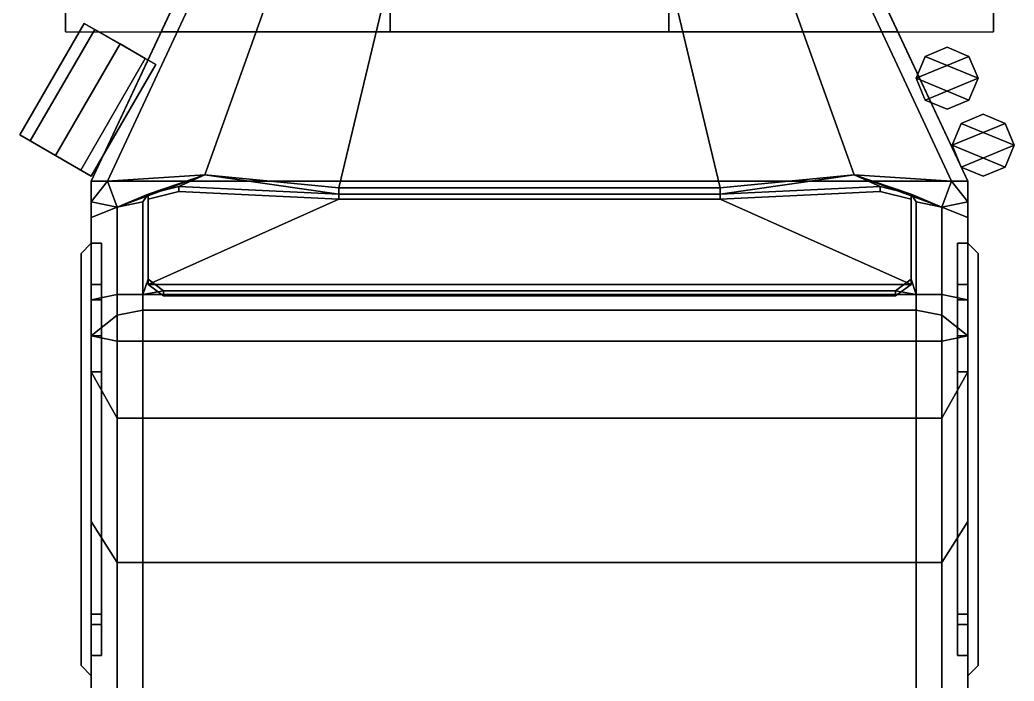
# Model space of a CAD drawing. Header units: millimetres. Extents: x -1 to 1, y -9.8 to 10.8.
# Drawn here: x -0.989 to 0.94, y -0.34 to 0.943 of the extents above; entities that cross this region are included whole.
import ezdxf

# ---------------------------------------------------------------- set-up
doc = ezdxf.new("R2010")
doc.units = ezdxf.units.MM
doc.layers.add('fenders', color=6, linetype='Continuous')
doc.layers.add('patch', color=7, linetype='Continuous')

msp = doc.modelspace()

# ---------------------------------------------------------------- linework, layer by layer
for points in [[(0.27, 1.92, 0.43), (0.27, 0.92, 0.43), (-0.27, 0.92, 0.43), (-0.27, 1.92, 0.43)], [(-0.27, 1.87, 1.15), (-0.85, 0.63, 1.29), (-0.8183, 0.63, 1.3333), (-0.24, 1.87, 1.19)], [(-0.3776, 1.64, 0.9), (-0.4431, 1.5, 0.9), (-0.85, 0.63, 1.29), (-0.27, 1.87, 1.15)], [(-0.24, 1.87, 1.19), (-0.8183, 0.63, 1.3333), (-0.63, 0.6424, 1.4001), (-0.19, 1.87, 1.22)], [(-0.19, 1.87, 1.22), (-0.63, 0.6424, 1.4001), (-0.37, 0.6174, 1.4335), (-0.07, 1.87, 1.25)], [(-0.07, 1.87, 1.25), (-0.37, 0.6174, 1.4335), (0.37, 0.6174, 1.4335), (0.07, 1.87, 1.25)], [(-0.27, 1.87, 0.43), (-0.27, 0.92, 0.43), (-0.27, 1.01, 0.57), (-0.27, 1.87, 0.7871)], [(0.63, 0.6424, 1.4001), (0.19, 1.87, 1.22), (0.07, 1.87, 1.25), (0.37, 0.6174, 1.4335)], [(0.8183, 0.63, 1.3333), (0.24, 1.87, 1.19), (0.19, 1.87, 1.22), (0.63, 0.6424, 1.4001)], [(0.85, 0.63, 1.29), (0.27, 1.87, 1.15), (0.24, 1.87, 1.19), (0.8183, 0.63, 1.3333)], [(0.4431, 1.5, 0.9), (0.3776, 1.64, 0.9), (0.27, 1.87, 1.15), (0.85, 0.63, 1.29)], [(0.27, 0.92, 0.43), (0.27, 1.87, 0.43), (0.27, 1.87, 0.7871), (0.27, 1.01, 0.57)], [(-0.4431, 1.5, 0.9), (-0.4852, 1.41, 0.88), (-0.85, 0.63, 1.29)], [(0.4852, 1.41, 0.88), (0.4431, 1.5, 0.9), (0.85, 0.63, 1.29)], [(-0.4852, 1.41, 0.88), (-0.5694, 1.23, 0.79), (-0.85, 0.63, 1.29)], [(0.5694, 1.23, 0.79), (0.4852, 1.41, 0.88), (0.85, 0.63, 1.29)], [(-0.5694, 1.23, 0.79), (-0.6723, 1.01, 0.57), (-0.85, 0.63, 1.29)], [(0.6723, 1.01, 0.57), (0.5694, 1.23, 0.79), (0.85, 0.63, 1.29)], [(-0.6723, 1.01, 0.57), (-0.7144, 0.92, 0.43), (-0.85, 0.63, 1.29)], [(-0.27, 0.92, 0.43), (-0.7144, 0.92, 0.43), (-0.6723, 1.01, 0.57), (-0.27, 1.01, 0.57)], [(0.7144, 0.92, 0.43), (0.27, 0.92, 0.43), (0.27, 1.01, 0.57), (0.6723, 1.01, 0.57)], [(0.7144, 0.92, 0.43), (0.6723, 1.01, 0.57), (0.85, 0.63, 1.29)], [(-0.8433, 0.9248, 0.7966), (-0.8636, 0.9365, 0.74), (-0.9886, 0.72, 0.74), (-0.9683, 0.7083, 0.7966)], [(-0.8636, 0.9365, 0.74), (-0.8433, 0.9248, 0.6834), (-0.9683, 0.7083, 0.6834), (-0.9886, 0.72, 0.74)], [(-0.7453, 0.8682, 0.7966), (-0.8636, 0.9365, 0.74), (-0.8433, 0.9248, 0.7966), (-0.7943, 0.8965, 0.82)], [(-0.725, 0.8565, 0.74), (-0.8433, 0.9248, 0.6834), (-0.8636, 0.9365, 0.74), (-0.7453, 0.8682, 0.7966)], [(-0.7943, 0.8965, 0.82), (-0.8433, 0.9248, 0.7966), (-0.9683, 0.7083, 0.7966), (-0.9193, 0.68, 0.82)], [(-0.8433, 0.9248, 0.6834), (-0.7943, 0.8965, 0.66), (-0.9193, 0.68, 0.66), (-0.9683, 0.7083, 0.6834)], [(-0.7144, 0.92, 0.43), (-0.85, 0.63, 0.43), (-0.85, 0.63, 1.29)], [(0.7144, 0.92, 0.43), (0.85, 0.63, 0.43), (-0.85, 0.63, 0.43), (-0.7144, 0.92, 0.43)], [(-0.7453, 0.8682, 0.6834), (-0.7943, 0.8965, 0.66), (-0.8433, 0.9248, 0.6834), (-0.725, 0.8565, 0.74)], [(0.85, 0.63, 0.43), (0.7144, 0.92, 0.43), (0.85, 0.63, 1.29)], [(-0.7453, 0.8682, 0.7966), (-0.7943, 0.8965, 0.82), (-0.9193, 0.68, 0.82), (-0.8703, 0.6517, 0.7966)], [(-0.7943, 0.8965, 0.66), (-0.7453, 0.8682, 0.6834), (-0.8703, 0.6517, 0.6834), (-0.9193, 0.68, 0.66)], [(0.8524, 0.8724, 0.66), (0.75, 0.83, 0.66), (0.7676, 0.8724, 0.66), (0.81, 0.89, 0.66)], [(0.81, 0.89, 0.66), (0.7676, 0.8724, 0.66), (0.7676, 0.8724, 1.03), (0.81, 0.89, 1.03)], [(0.8524, 0.8724, 1.03), (0.81, 0.89, 1.03), (0.7676, 0.8724, 1.03), (0.87, 0.83, 1.03)], [(0.8524, 0.8724, 0.66), (0.81, 0.89, 0.66), (0.81, 0.89, 1.03), (0.8524, 0.8724, 1.03)], [(-0.725, 0.8565, 0.74), (-0.7453, 0.8682, 0.7966), (-0.8703, 0.6517, 0.7966), (-0.85, 0.64, 0.74)], [(-0.7453, 0.8682, 0.6834), (-0.725, 0.8565, 0.74), (-0.85, 0.64, 0.74), (-0.8703, 0.6517, 0.6834)], [(0.7676, 0.8724, 0.66), (0.75, 0.83, 0.66), (0.75, 0.83, 1.03), (0.7676, 0.8724, 1.03)], [(0.87, 0.83, 0.66), (0.7676, 0.7876, 0.66), (0.75, 0.83, 0.66), (0.8524, 0.8724, 0.66)], [(0.87, 0.83, 1.03), (0.7676, 0.8724, 1.03), (0.75, 0.83, 1.03), (0.8524, 0.7876, 1.03)], [(0.87, 0.83, 0.66), (0.8524, 0.8724, 0.66), (0.8524, 0.8724, 1.03), (0.87, 0.83, 1.03)], [(0.75, 0.83, 0.66), (0.7676, 0.7876, 0.66), (0.7676, 0.7876, 1.03), (0.75, 0.83, 1.03)], [(0.8524, 0.7876, 1.03), (0.75, 0.83, 1.03), (0.7676, 0.7876, 1.03), (0.81, 0.77, 1.03)], [(0.8524, 0.7876, 0.66), (0.81, 0.77, 0.66), (0.7676, 0.7876, 0.66), (0.87, 0.83, 0.66)], [(0.8524, 0.7876, 0.66), (0.87, 0.83, 0.66), (0.87, 0.83, 1.03), (0.8524, 0.7876, 1.03)], [(0.7676, 0.7876, 0.66), (0.81, 0.77, 0.66), (0.81, 0.77, 1.03), (0.7676, 0.7876, 1.03)], [(0.81, 0.77, 0.66), (0.8524, 0.7876, 0.66), (0.8524, 0.7876, 1.03), (0.81, 0.77, 1.03)], [(0.9224, 0.7424, 0.53), (0.82, 0.7, 0.53), (0.8376, 0.7424, 0.53), (0.88, 0.76, 0.53)], [(0.88, 0.76, 0.53), (0.8376, 0.7424, 0.53), (0.8376, 0.7424, 1.03), (0.88, 0.76, 1.03)], [(0.9224, 0.7424, 1.03), (0.88, 0.76, 1.03), (0.8376, 0.7424, 1.03), (0.94, 0.7, 1.03)], [(0.9224, 0.7424, 0.53), (0.88, 0.76, 0.53), (0.88, 0.76, 1.03), (0.9224, 0.7424, 1.03)], [(0.8376, 0.7424, 0.53), (0.82, 0.7, 0.53), (0.82, 0.7, 1.03), (0.8376, 0.7424, 1.03)], [(0.94, 0.7, 1.03), (0.8376, 0.7424, 1.03), (0.82, 0.7, 1.03), (0.9224, 0.6576, 1.03)], [(0.94, 0.7, 0.53), (0.8376, 0.6576, 0.53), (0.82, 0.7, 0.53), (0.9224, 0.7424, 0.53)], [(0.94, 0.7, 0.53), (0.9224, 0.7424, 0.53), (0.9224, 0.7424, 1.03), (0.94, 0.7, 1.03)], [(-0.9193, 0.68, 0.82), (-0.9683, 0.7083, 0.7966), (-0.9886, 0.72, 0.74), (-0.8703, 0.6517, 0.7966)], [(-0.8703, 0.6517, 0.7966), (-0.9886, 0.72, 0.74), (-0.9683, 0.7083, 0.6834), (-0.85, 0.64, 0.74)], [(-0.85, 0.64, 0.74), (-0.9683, 0.7083, 0.6834), (-0.9193, 0.68, 0.66), (-0.8703, 0.6517, 0.6834)], [(0.82, 0.7, 0.53), (0.8376, 0.6576, 0.53), (0.8376, 0.6576, 1.03), (0.82, 0.7, 1.03)], [(0.9224, 0.6576, 1.03), (0.82, 0.7, 1.03), (0.8376, 0.6576, 1.03), (0.88, 0.64, 1.03)], [(0.9224, 0.6576, 0.53), (0.88, 0.64, 0.53), (0.8376, 0.6576, 0.53), (0.94, 0.7, 0.53)], [(0.9224, 0.6576, 0.53), (0.94, 0.7, 0.53), (0.94, 0.7, 1.03), (0.9224, 0.6576, 1.03)], [(0.8376, 0.6576, 0.53), (0.88, 0.64, 0.53), (0.88, 0.64, 1.03), (0.8376, 0.6576, 1.03)], [(0.88, 0.64, 0.53), (0.9224, 0.6576, 0.53), (0.9224, 0.6576, 1.03), (0.88, 0.64, 1.03)], [(-0.63, 0.6424, 1.4001), (-0.8183, 0.63, 1.3333), (-0.8, 0.58, 1.46)], [(0.8, 0.58, 1.46), (0.8183, 0.63, 1.3333), (0.63, 0.6424, 1.4001), (0.8, 0.58, 1.46)], [(-0.85, 0.63, 0.43), (-0.85, -1.06, 0.43), (-0.85, -1.06, 1.03), (-0.85, 0.51, 1.03)], [(-0.85, 0.63, 1.29), (-0.85, -1.06, 1.29), (-0.85, -1.1, 1.34), (-0.85, 0.63, 1.34)], [(-0.85, 0.63, 1.34), (-0.85, 0.43, 1.34), (-0.85, 0.51, 1.4), (-0.85, 0.59, 1.4)], [(-0.85, 0.51, 1.1), (-0.85, -1.06, 1.1), (-0.85, -1.06, 1.29), (-0.85, 0.63, 1.29)], [(-0.85, 0.63, 0.43), (-0.85, 0.51, 1.03), (-0.85, 0.51, 1.1), (-0.85, 0.63, 1.29)], [(-0.85, 0.63, 1.29), (-0.85, 0.63, 1.29), (-0.85, 0.63, 1.34), (-0.8183, 0.63, 1.3333)], [(-0.8183, 0.63, 1.3333), (-0.85, 0.63, 1.34), (-0.85, 0.59, 1.4)], [(-0.8183, 0.63, 1.3333), (-0.85, 0.59, 1.4), (-0.8, 0.58, 1.46)], [(0.85, 0.63, 0.43), (0.85, -1.06, 0.43), (-0.85, -1.06, 0.43), (-0.85, 0.63, 0.43)], [(-0.74, 0.595, 1.44), (-0.68, 0.61, 1.42), (-0.68, 0.62, 1.43), (-0.74, 0.605, 1.45)], [(-0.68, 0.61, 1.42), (-0.37, 0.595, 1.44), (-0.37, 0.605, 1.45), (-0.68, 0.62, 1.43)], [(-0.37, 0.6174, 1.4335), (-0.37, 0.605, 1.45), (0.37, 0.605, 1.45), (0.37, 0.6174, 1.4335)], [(0.37, 0.595, 1.44), (0.68, 0.61, 1.42), (0.68, 0.62, 1.43), (0.37, 0.605, 1.45)], [(0.68, 0.61, 1.42), (0.74, 0.595, 1.44), (0.74, 0.605, 1.45), (0.68, 0.62, 1.43)], [(0.8, 0.58, 1.46), (0.85, 0.59, 1.4), (0.8183, 0.63, 1.3333), (0.8, 0.58, 1.46)], [(0.85, 0.63, 1.34), (0.85, 0.63, 1.29), (0.85, 0.63, 1.29), (0.8183, 0.63, 1.3333)], [(0.85, 0.59, 1.4), (0.85, 0.63, 1.34), (0.8183, 0.63, 1.3333), (0.85, 0.59, 1.4)], [(0.85, -1.06, 1.03), (0.85, -1.06, 0.43), (0.85, 0.63, 0.43), (0.85, 0.51, 1.03)], [(0.85, -1.1, 1.34), (0.85, -1.06, 1.29), (0.85, 0.63, 1.29), (0.85, 0.63, 1.34)], [(0.85, 0.51, 1.4), (0.85, 0.43, 1.34), (0.85, 0.63, 1.34), (0.85, 0.59, 1.4)], [(0.85, -1.06, 1.29), (0.85, -1.06, 1.1), (0.85, 0.51, 1.1), (0.85, 0.63, 1.29)], [(0.85, 0.51, 1.1), (0.85, 0.51, 1.03), (0.85, 0.63, 0.43), (0.85, 0.63, 1.29)], [(-0.74, 0.605, 1.45), (-0.8, 0.58, 1.46), (-0.75, 0.59, 1.47), (-0.74, 0.605, 1.45)], [(-0.75, 0.59, 1.47), (-0.75, 0.41, 1.71), (-0.74, 0.44, 1.67), (-0.74, 0.605, 1.45)], [(-0.74, 0.43, 1.66), (-0.74, 0.595, 1.44), (-0.74, 0.605, 1.45), (-0.74, 0.44, 1.67)], [(0.74, 0.595, 1.44), (0.74, 0.43, 1.66), (0.74, 0.44, 1.67), (0.74, 0.605, 1.45)], [(0.74, 0.605, 1.45), (0.74, 0.44, 1.67), (0.75, 0.41, 1.71), (0.75, 0.59, 1.47)], [(-0.85, 0.59, 1.4), (-0.85, 0.51, 1.4), (-0.85, 0.51, 1.45), (-0.85, 0.56, 1.46)], [(-0.85, 0.59, 1.4), (-0.85, 0.56, 1.46), (-0.8, 0.58, 1.46)], [(-0.85, 0.56, 1.46), (-0.85, 0.4, 1.67), (-0.8, 0.41, 1.69), (-0.8, 0.58, 1.46)], [(-0.8, 0.58, 1.46), (-0.8, 0.41, 1.69), (-0.75, 0.41, 1.71), (-0.75, 0.59, 1.47)], [(0.75, 0.59, 1.47), (0.75, 0.41, 1.71), (0.8, 0.41, 1.69), (0.8, 0.58, 1.46)], [(0.85, 0.56, 1.46), (0.85, 0.59, 1.4), (0.8, 0.58, 1.46), (0.85, 0.56, 1.46)], [(0.8, 0.58, 1.46), (0.8, 0.41, 1.69), (0.85, 0.4, 1.67), (0.85, 0.56, 1.46)], [(0.85, 0.51, 1.45), (0.85, 0.51, 1.4), (0.85, 0.59, 1.4), (0.85, 0.56, 1.46)], [(-0.85, 0.51, 1.45), (-0.85, 0.4, 1.63), (-0.85, 0.4, 1.67), (-0.85, 0.56, 1.46)], [(0.85, 0.4, 1.67), (0.85, 0.4, 1.63), (0.85, 0.51, 1.45), (0.85, 0.56, 1.46)], [(-0.87, 0.49, 1.08), (-0.87, -0.31, 1.08), (-0.85, -0.33, 1.1), (-0.85, 0.51, 1.1)], [(-0.87, 0.49, 1.05), (-0.87, 0.49, 1.08), (-0.85, 0.51, 1.1), (-0.85, 0.51, 1.03)], [(-0.85, 0.51, 1.03), (-0.85, -0.33, 1.03), (-0.87, -0.31, 1.05), (-0.87, 0.49, 1.05)], [(-0.83, 0.51, 1.45), (-0.83, 0.4, 1.63), (-0.85, 0.4, 1.63), (-0.85, 0.51, 1.45)], [(-0.85, 0.51, 1.45), (-0.85, 0.51, 1.4), (-0.83, 0.51, 1.4), (-0.83, 0.51, 1.45)], [(-0.85, 0.51, 1.4), (-0.85, 0.43, 1.34), (-0.83, 0.43, 1.34), (-0.83, 0.51, 1.4)], [(0.83, 0.51, 1.4), (0.83, 0.43, 1.34), (0.85, 0.43, 1.34), (0.85, 0.51, 1.4)], [(0.83, 0.51, 1.45), (0.83, 0.51, 1.4), (0.85, 0.51, 1.4), (0.85, 0.51, 1.45)], [(0.85, 0.51, 1.45), (0.85, 0.4, 1.63), (0.83, 0.4, 1.63), (0.83, 0.51, 1.45)], [(0.87, 0.49, 1.05), (0.87, -0.31, 1.05), (0.85, -0.33, 1.03), (0.85, 0.51, 1.03)], [(0.85, 0.51, 1.1), (0.85, -0.33, 1.1), (0.87, -0.31, 1.08), (0.87, 0.49, 1.08)], [(0.87, 0.49, 1.08), (0.87, 0.49, 1.05), (0.85, 0.51, 1.03), (0.85, 0.51, 1.1)], [(-0.87, -0.31, 1.05), (-0.87, -0.31, 1.08), (-0.87, 0.49, 1.08), (-0.87, 0.49, 1.05)], [(0.87, -0.31, 1.08), (0.87, -0.31, 1.05), (0.87, 0.49, 1.05), (0.87, 0.49, 1.08)], [(-0.85, 0.43, 1.34), (-0.85, -0.23, 1.34), (-0.83, -0.23, 1.34), (-0.83, 0.43, 1.34)], [(-0.74, 0.44, 1.67), (-0.75, 0.41, 1.71), (-0.71, 0.4175, 1.7)], [(-0.71, 0.4075, 1.69), (-0.74, 0.43, 1.66), (-0.74, 0.44, 1.67), (-0.71, 0.4175, 1.7)], [(0.74, 0.43, 1.66), (0.71, 0.4075, 1.69), (0.71, 0.4175, 1.7), (0.74, 0.44, 1.67)], [(0.74, 0.44, 1.67), (0.71, 0.4175, 1.7), (0.75, 0.41, 1.71)], [(0.83, 0.43, 1.34), (0.83, -0.23, 1.34), (0.85, -0.23, 1.34), (0.85, 0.43, 1.34)], [(-0.85, 0.4, 1.67), (-0.85, 0.33, 1.71), (-0.8, 0.37, 1.73), (-0.8, 0.41, 1.69)], [(-0.8, 0.41, 1.69), (-0.8, 0.37, 1.73), (-0.75, 0.38, 1.74), (-0.75, 0.41, 1.71)], [(-0.71, 0.4175, 1.7), (-0.75, 0.41, 1.71), (0.75, 0.41, 1.71), (0.71, 0.4175, 1.7)], [(-0.75, 0.41, 1.71), (-0.75, 0.38, 1.74), (0.75, 0.38, 1.74), (0.75, 0.41, 1.71)], [(0.71, 0.4075, 1.69), (-0.71, 0.4075, 1.69), (-0.71, 0.4175, 1.7), (0.71, 0.4175, 1.7)], [(0.75, 0.41, 1.71), (0.75, 0.38, 1.74), (0.8, 0.37, 1.73), (0.8, 0.41, 1.69)], [(0.8, 0.41, 1.69), (0.8, 0.37, 1.73), (0.85, 0.33, 1.71), (0.85, 0.4, 1.67)], [(-0.85, 0.4, 1.63), (-0.85, 0.33, 1.68), (-0.85, 0.33, 1.71), (-0.85, 0.4, 1.67)], [(-0.83, 0.4, 1.63), (-0.83, 0.33, 1.68), (-0.85, 0.33, 1.68), (-0.85, 0.4, 1.63)], [(0.85, 0.4, 1.63), (0.85, 0.33, 1.68), (0.83, 0.33, 1.68), (0.83, 0.4, 1.63)], [(0.85, 0.33, 1.71), (0.85, 0.33, 1.68), (0.85, 0.4, 1.63), (0.85, 0.4, 1.67)], [(-0.85, 0.33, 1.71), (-0.85, 0.33, 1.71), (-0.8, 0.32, 1.75), (-0.8, 0.37, 1.73)], [(-0.8, 0.37, 1.73), (-0.8, 0.32, 1.75), (-0.75, 0.32, 1.77), (-0.75, 0.38, 1.74)], [(-0.75, 0.38, 1.74), (-0.75, 0.32, 1.77), (0.75, 0.32, 1.77), (0.75, 0.38, 1.74)], [(0.75, 0.38, 1.74), (0.75, 0.32, 1.77), (0.8, 0.32, 1.75), (0.8, 0.37, 1.73)], [(0.8, 0.37, 1.73), (0.8, 0.32, 1.75), (0.85, 0.33, 1.71)], [(-0.85, 0.33, 1.68), (-0.85, 0.26, 1.69), (-0.85, 0.26, 1.73), (-0.85, 0.33, 1.71)], [(-0.83, 0.33, 1.68), (-0.83, 0.26, 1.69), (-0.85, 0.26, 1.69), (-0.85, 0.33, 1.68)], [(-0.85, 0.33, 1.71), (-0.85, 0.26, 1.73), (-0.8, 0.17, 1.79), (-0.8, 0.32, 1.75)], [(0.8, 0.32, 1.75), (0.8, 0.17, 1.79), (0.85, 0.26, 1.73), (0.85, 0.33, 1.71)], [(0.85, 0.33, 1.68), (0.85, 0.26, 1.69), (0.83, 0.26, 1.69), (0.83, 0.33, 1.68)], [(0.85, 0.26, 1.73), (0.85, 0.26, 1.69), (0.85, 0.33, 1.68), (0.85, 0.33, 1.71)], [(-0.8, 0.32, 1.75), (-0.8, 0.17, 1.79), (-0.75, 0.17, 1.81), (-0.75, 0.32, 1.77)], [(-0.75, 0.32, 1.77), (-0.75, 0.17, 1.81), (0.75, 0.17, 1.81), (0.75, 0.32, 1.77)], [(0.75, 0.32, 1.77), (0.75, 0.17, 1.81), (0.8, 0.17, 1.79), (0.8, 0.32, 1.75)], [(-0.85, 0.26, 1.69), (-0.85, -0.21, 1.7), (-0.85, -0.03, 1.75), (-0.85, 0.26, 1.73)], [(-0.83, 0.26, 1.69), (-0.83, -0.21, 1.7), (-0.85, -0.21, 1.7), (-0.85, 0.26, 1.69)], [(-0.85, 0.26, 1.73), (-0.85, -0.03, 1.75), (-0.8, -0.11, 1.82), (-0.8, 0.17, 1.79)], [(0.8, 0.17, 1.79), (0.8, -0.11, 1.82), (0.85, -0.03, 1.75), (0.85, 0.26, 1.73)], [(0.85, 0.26, 1.69), (0.85, -0.21, 1.7), (0.83, -0.21, 1.7), (0.83, 0.26, 1.69)], [(0.85, -0.03, 1.75), (0.85, -0.21, 1.7), (0.85, 0.26, 1.69), (0.85, 0.26, 1.73)], [(-0.8, 0.17, 1.79), (-0.8, -0.11, 1.82), (-0.75, -0.11, 1.84), (-0.75, 0.17, 1.81)], [(-0.75, 0.17, 1.81), (-0.75, -0.11, 1.84), (0.75, -0.11, 1.84), (0.75, 0.17, 1.81)], [(0.75, 0.17, 1.81), (0.75, -0.11, 1.84), (0.8, -0.11, 1.82), (0.8, 0.17, 1.79)], [(-0.85, -0.21, 1.7), (-0.85, -1.23, 1.7), (-0.85, -1.23, 1.75), (-0.85, -0.03, 1.75)], [(-0.85, -0.03, 1.75), (-0.85, -1.23, 1.75), (-0.8, -0.66, 1.83), (-0.8, -0.11, 1.82)], [(0.8, -0.11, 1.82), (0.8, -0.66, 1.83), (0.85, -1.23, 1.75), (0.85, -0.03, 1.75)], [(0.85, -1.23, 1.75), (0.85, -1.23, 1.7), (0.85, -0.21, 1.7), (0.85, -0.03, 1.75)], [(-0.8, -0.11, 1.82), (-0.8, -0.66, 1.83), (-0.75, -0.66, 1.85), (-0.75, -0.11, 1.84)], [(-0.75, -0.11, 1.84), (-0.75, -0.66, 1.85), (0.75, -0.66, 1.85), (0.75, -0.11, 1.84)], [(0.75, -0.11, 1.84), (0.75, -0.66, 1.85), (0.8, -0.66, 1.83), (0.8, -0.11, 1.82)], [(-0.83, -0.21, 1.7), (-0.83, -0.29, 1.65), (-0.85, -0.29, 1.65), (-0.85, -0.21, 1.7)], [(-0.85, -0.29, 1.65), (-0.85, -0.37, 1.65), (-0.85, -0.46, 1.7), (-0.85, -0.21, 1.7)], [(0.85, -0.21, 1.7), (0.85, -0.29, 1.65), (0.83, -0.29, 1.65), (0.83, -0.21, 1.7)], [(0.85, -0.46, 1.7), (0.85, -0.37, 1.65), (0.85, -0.29, 1.65), (0.85, -0.21, 1.7)], [(-0.85, -0.23, 1.34), (-0.85, -0.44, 1.34), (-0.85, -0.37, 1.39), (-0.85, -0.29, 1.39)], [(-0.83, -0.29, 1.39), (-0.83, -0.23, 1.34), (-0.85, -0.23, 1.34), (-0.85, -0.29, 1.39)], [(0.85, -0.29, 1.39), (0.85, -0.23, 1.34), (0.83, -0.23, 1.34), (0.83, -0.29, 1.39)], [(0.85, -0.37, 1.39), (0.85, -0.44, 1.34), (0.85, -0.23, 1.34), (0.85, -0.29, 1.39)], [(-0.83, -0.29, 1.65), (-0.83, -0.29, 1.39), (-0.85, -0.29, 1.39), (-0.85, -0.29, 1.65)], [(-0.85, -0.29, 1.39), (-0.85, -0.37, 1.39), (-0.85, -0.37, 1.65), (-0.85, -0.29, 1.65)], [(0.85, -0.29, 1.65), (0.85, -0.29, 1.39), (0.83, -0.29, 1.39), (0.83, -0.29, 1.65)], [(0.85, -0.37, 1.65), (0.85, -0.37, 1.39), (0.85, -0.29, 1.39), (0.85, -0.29, 1.65)], [(-0.85, -0.33, 1.03), (-0.85, -0.33, 1.1), (-0.87, -0.31, 1.08), (-0.87, -0.31, 1.05)], [(0.85, -0.33, 1.1), (0.85, -0.33, 1.03), (0.87, -0.31, 1.05), (0.87, -0.31, 1.08)], [(-0.85, -0.35, 1.03), (-0.85, -0.35, 1.1), (-0.85, -0.33, 1.1), (-0.85, -0.33, 1.03)], [(0.85, -0.35, 1.1), (0.85, -0.35, 1.03), (0.85, -0.33, 1.03), (0.85, -0.33, 1.1)]]:
    msp.add_3dface(points)
at = {"color": 2}
for points in [[(-0.63, 0.6424, 1.4001), (-0.8, 0.58, 1.46), (-0.74, 0.605, 1.45)], [(-0.63, 0.6424, 1.4001), (-0.74, 0.605, 1.45), (-0.68, 0.62, 1.43)], [(-0.63, 0.6424, 1.4001), (-0.68, 0.62, 1.43), (-0.37, 0.605, 1.45)], [(-0.37, 0.6174, 1.4335), (-0.63, 0.6424, 1.4001), (-0.37, 0.605, 1.45)], [(0.63, 0.6424, 1.4001), (0.37, 0.6174, 1.4335), (0.37, 0.605, 1.45), (0.63, 0.6424, 1.4001)], [(0.63, 0.6424, 1.4001), (0.37, 0.605, 1.45), (0.68, 0.62, 1.43), (0.63, 0.6424, 1.4001)], [(0.8, 0.58, 1.46), (0.63, 0.6424, 1.4001), (0.74, 0.605, 1.45), (0.8, 0.58, 1.46)], [(0.74, 0.605, 1.45), (0.63, 0.6424, 1.4001), (0.68, 0.62, 1.43), (0.74, 0.605, 1.45)], [(0.8, 0.58, 1.46), (0.74, 0.605, 1.45), (0.75, 0.59, 1.47), (0.8, 0.58, 1.46)]]:
    msp.add_3dface(points, dxfattribs=at)
at = {"color": 3}
for points in [[(-0.74, 0.43, 1.66), (-0.37, 0.595, 1.44), (-0.68, 0.61, 1.42), (-0.74, 0.595, 1.44)], [(0.74, 0.595, 1.44), (0.68, 0.61, 1.42), (0.37, 0.595, 1.44), (0.74, 0.43, 1.66)], [(0.74, 0.43, 1.66), (0.37, 0.595, 1.44), (-0.37, 0.595, 1.44), (-0.74, 0.43, 1.66)], [(-0.83, 0.51, 1.45), (-0.83, -0.23, 1.34), (-0.83, -0.29, 1.39), (-0.83, 0.4, 1.63)], [(-0.83, 0.51, 1.4), (-0.83, 0.43, 1.34), (-0.83, -0.23, 1.34), (-0.83, 0.51, 1.45)], [(0.83, -0.23, 1.34), (0.83, 0.51, 1.45), (0.83, 0.4, 1.63), (0.83, -0.29, 1.39)], [(0.83, 0.43, 1.34), (0.83, 0.51, 1.4), (0.83, 0.51, 1.45), (0.83, -0.23, 1.34)], [(0.71, 0.4075, 1.69), (0.74, 0.43, 1.66), (-0.74, 0.43, 1.66), (-0.71, 0.4075, 1.69)], [(-0.83, 0.4, 1.63), (-0.83, -0.29, 1.39), (-0.83, -0.29, 1.65), (-0.83, 0.33, 1.68)], [(0.83, -0.29, 1.39), (0.83, 0.4, 1.63), (0.83, 0.33, 1.68), (0.83, -0.29, 1.65)], [(-0.83, 0.33, 1.68), (-0.83, -0.29, 1.65), (-0.83, -0.21, 1.7), (-0.83, 0.26, 1.69)], [(0.83, -0.29, 1.65), (0.83, 0.33, 1.68), (0.83, 0.26, 1.69), (0.83, -0.21, 1.7)]]:
    msp.add_3dface(points, dxfattribs=at)
at = {"layer": 'fenders'}
for points in [[(-0.9, 1.03, 0.57), (-0.9, 0.94, 0.43), (-0.9, 0.92, 0.43), (-0.9, 1.01, 0.57)], [(0.9, 0.94, 0.43), (0.9, 1.03, 0.57), (0.9, 1.01, 0.57), (0.9, 0.92, 0.43)], [(-0.9, 1.01, 0.57), (-0.9, 0.92, 0.43), (-0.7144, 0.92, 0.43), (-0.6723, 1.01, 0.57)], [(0.9, 0.92, 0.43), (0.9, 1.01, 0.57), (0.6723, 1.01, 0.57), (0.7144, 0.92, 0.43)]]:
    msp.add_3dface(points, dxfattribs=at)
at = {"layer": 'patch'}
msp.add_3dface([(-0.37, 0.595, 1.44), (0.37, 0.595, 1.44), (0.37, 0.605, 1.45), (-0.37, 0.605, 1.45)], dxfattribs=at)

doc.saveas('drawing.dxf')
